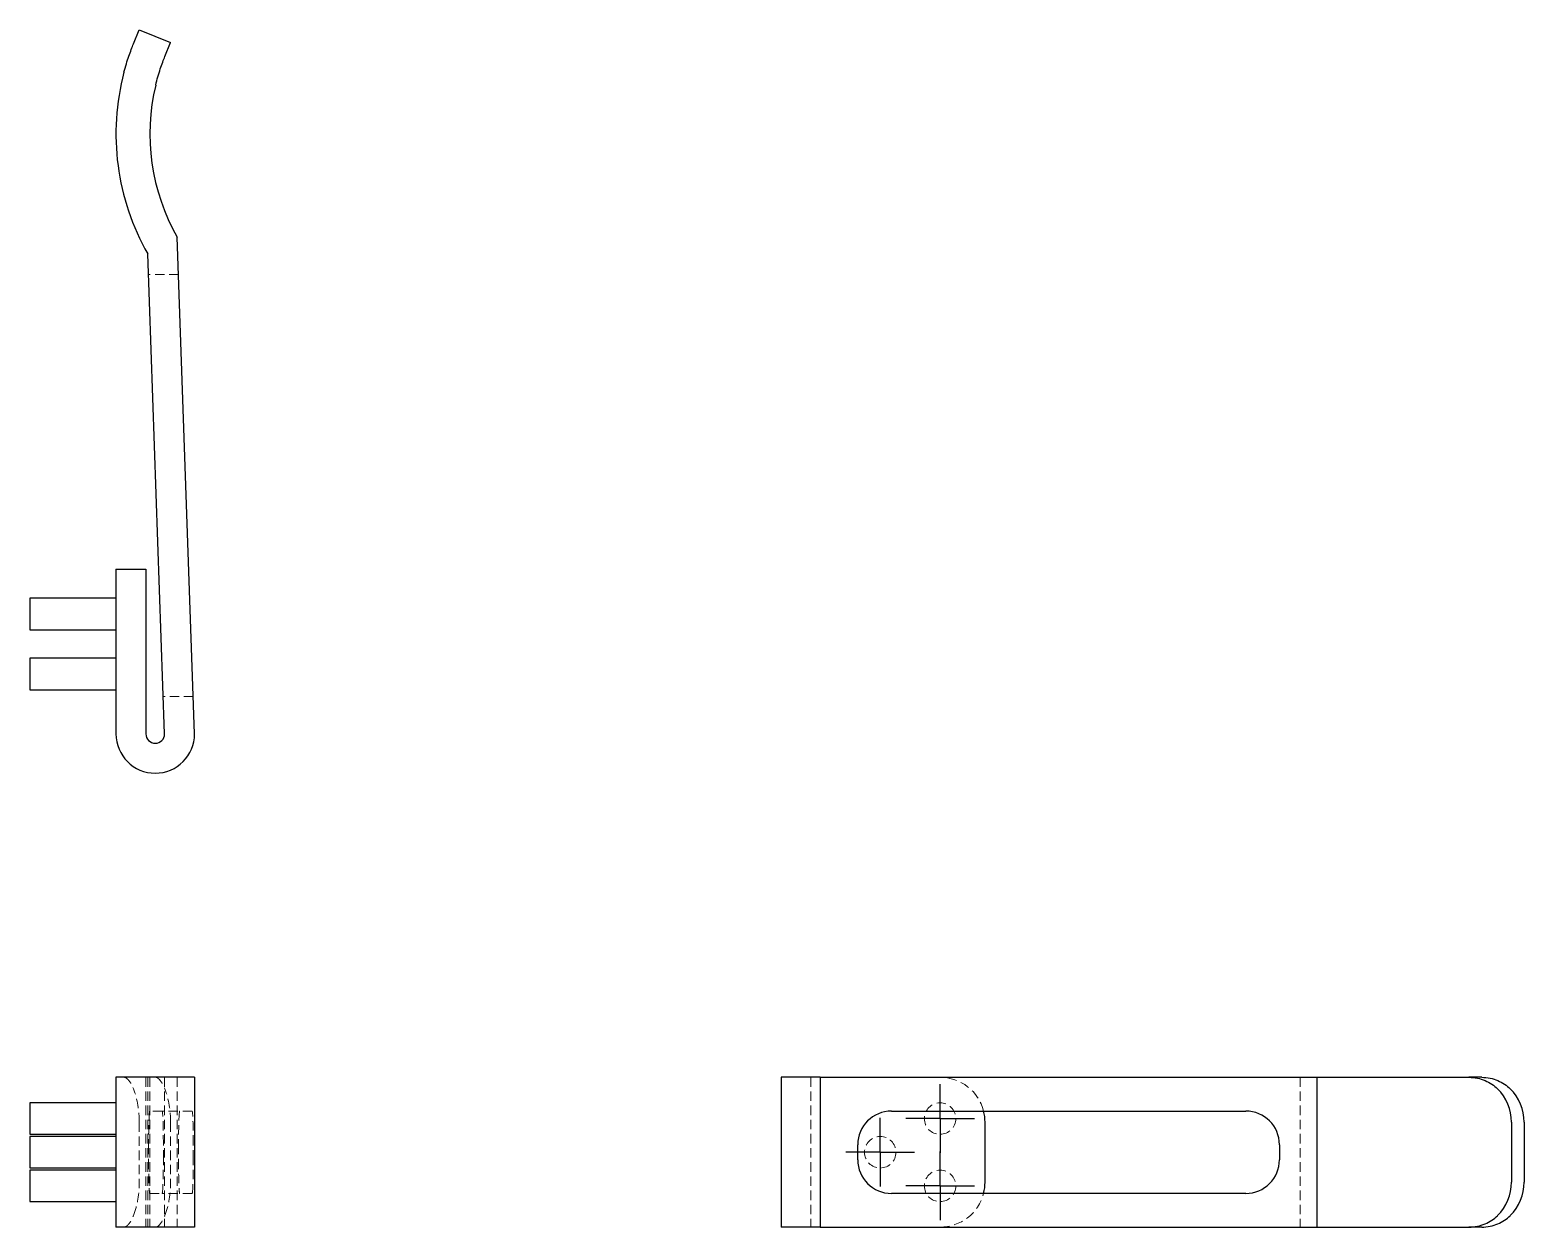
# Model space of a CAD drawing. Header units: millimetres. Extents: x 72 to 273, y 47 to 208.
import ezdxf

# ---------------------------------------------------------------- set-up
doc = ezdxf.new("R2010")
doc.units = ezdxf.units.MM
doc.linetypes.add('HIDDEN', pattern=[1.905, 1.27, -0.635])
doc.layers.add('10', color=7, linetype='Continuous')

# ---------------------------------------------------------------- blocks, each defined once
blk = doc.blocks.new('SW_CENTERMARKSYMBOL_0')
at = {"layer": '10', "color": 0}
for p, q in [((0, 2.5), (0, 4.62)), ((0, 0), (0, 2.5)), ((-2.5, 0), (-4.62, 0)), ((0, 0), (-2.5, 0)), ((0, 0), (0, -2.5)), ((0, 0), (2.5, 0)), ((2.5, 0), (4.62, 0)), ((0, -2.5), (0, -4.62))]:
    blk.add_line(p, q, dxfattribs=at)
blk = doc.blocks.new('SW_CENTERMARKSYMBOL_1')
at = {"layer": '10', "color": 0}
for p, q in [((0, 2.5), (0, 4.62)), ((0, 0), (0, 2.5)), ((-2.5, 0), (-4.62, 0)), ((0, 0), (-2.5, 0)), ((0, 0), (0, -2.5)), ((0, 0), (2.5, 0)), ((2.5, 0), (4.62, 0)), ((0, -2.5), (0, -4.62))]:
    blk.add_line(p, q, dxfattribs=at)
blk = doc.blocks.new('SW_CENTERMARKSYMBOL_2')
at = {"layer": '10', "color": 0}
for p, q in [((0, 2.5), (0, 4.62)), ((0, 0), (0, 2.5)), ((-2.5, 0), (-4.62, 0)), ((0, 0), (-2.5, 0)), ((0, 0), (0, -2.5)), ((0, 0), (2.5, 0)), ((2.5, 0), (4.62, 0)), ((0, -2.5), (0, -4.62))]:
    blk.add_line(p, q, dxfattribs=at)

msp = doc.modelspace()

# ---------------------------------------------------------------- linework, layer by layer
at = {"color": 7, "linetype": 'Continuous', "lineweight": 25}
for p, q in [((85.86, 206.13), (86.61, 208)), ((86.61, 208), (90.84, 206.3)), ((90.08, 204.43), (90.84, 206.3)), ((94.08, 113.29), (91.75, 180.12)), ((90.05, 113.29), (87.8, 177.85)), ((83.5, 135.46), (87.53, 135.46)), ((83.5, 135.46), (83.5, 129.41)), ((87.53, 135.46), (87.53, 129.41)), ((83.5, 131.53), (71.92, 131.53)), ((71.92, 131.53), (71.92, 129.41)), ((71.92, 129.41), (71.92, 127.29)), ((83.5, 129.41), (83.5, 113.29)), ((87.53, 129.41), (87.53, 113.29)), ((71.92, 127.29), (83.5, 127.29)), ((83.5, 123.47), (71.92, 123.47)), ((71.92, 123.47), (71.92, 121.35)), ((71.92, 121.35), (71.92, 119.23)), ((71.92, 119.23), (83.5, 119.23)), ((83.5, 67.08), (83.5, 46.92)), ((94.08, 67.08), (83.5, 67.08)), ((94.08, 67.08), (94.08, 46.92)), ((173, 67.08), (173, 46.92)), ((178.29, 67.08), (173, 67.08)), ((178.29, 67.08), (178.29, 46.92)), ((178.29, 67.08), (245.12, 67.08)), ((245.12, 67.08), (245.12, 46.92)), ((245.12, 67.08), (265.58, 67.08)), ((267.3, 67.08), (265.58, 67.08)), ((83.5, 63.65), (71.92, 63.65)), ((71.92, 63.65), (71.92, 59.42)), ((187.86, 62.54), (235.55, 62.54)), ((200.46, 52.97), (200.46, 61.03)), ((271.3, 61.03), (271.3, 52.97)), ((273, 61.03), (273, 52.97)), ((71.92, 59.42), (83.5, 59.42)), ((83.5, 59.12), (71.92, 59.12)), ((71.92, 59.12), (71.92, 54.88)), ((183.33, 55.99), (183.33, 58.01)), ((240.08, 58.01), (240.08, 55.99)), ((71.92, 54.88), (83.5, 54.88)), ((83.5, 54.58), (71.92, 54.58)), ((71.92, 54.58), (71.92, 50.35)), ((71.92, 50.35), (83.5, 50.35)), ((235.55, 51.46), (187.86, 51.46)), ((94.08, 46.92), (83.5, 46.92)), ((178.29, 46.92), (173, 46.92)), ((178.29, 46.92), (245.12, 46.92)), ((245.12, 46.92), (265.58, 46.92)), ((267.3, 46.92), (265.58, 46.92))]:
    msp.add_line(p, q, dxfattribs=at)
at = {"color": 7, "linetype": 'HIDDEN', "lineweight": 18}
for p, q in [((91.93, 175.08), (87.9, 175.08)), ((93.91, 118.33), (89.88, 118.33)), ((87.53, 67.08), (87.53, 46.92)), ((87.8, 67.08), (87.8, 46.92)), ((88.06, 67.08), (88.06, 46.92)), ((90.05, 67.08), (90.05, 46.92)), ((91.75, 67.08), (91.75, 46.92)), ((177.03, 67.08), (177.03, 46.92)), ((242.85, 67.08), (242.85, 46.92)), ((89.72, 62.54), (88.05, 62.54)), ((93.75, 62.54), (89.72, 62.54)), ((86.61, 61.03), (86.61, 52.97)), ((90.84, 61.03), (90.84, 52.97)), ((87.9, 58.01), (87.9, 55.99)), ((89.88, 55.99), (89.88, 58.01)), ((91.93, 58.01), (91.93, 55.99)), ((93.91, 55.99), (93.91, 58.01)), ((88.05, 51.46), (89.72, 51.46)), ((93.75, 51.46), (89.72, 51.46))]:
    msp.add_line(p, q, dxfattribs=at)
for centre in [(194.41, 61.53), (186.35, 57), (194.41, 52.47)]:
    msp.add_circle(centre, 2.12, dxfattribs=at)
at = {"color": 7, "linetype": 'Continuous', "lineweight": 25}
for centre, radius, start, end in [((115.97, 193.99), 32.47, 165.1749, 209.8037), ((115.97, 193.99), 27.91, 166.3456, 209.8037), ((88.79, 113.29), 5.29, 180, 0), ((88.79, 113.29), 1.26, 180, 0), ((265.04, 61.07), 6.26, 359.5958, 45.4595), ((266.74, 61.07), 6.26, 359.5958, 45.4595), ((187.86, 58.01), 4.53, 90, 180), ((194.41, 61.03), 6.05, 0, 14.4775), ((235.55, 58.01), 4.53, 0, 90), ((187.86, 55.99), 4.53, 180, 270), ((235.55, 55.99), 4.53, 270, 0), ((194.41, 52.97), 6.05, 345.5225, 0), ((265.04, 52.93), 6.26, 314.5405, 0.4042), ((266.74, 52.93), 6.26, 314.5405, 0.4042)]:
    msp.add_arc(centre, radius, start, end, dxfattribs=at)
at = {"color": 7, "linetype": 'HIDDEN', "lineweight": 18}
for centre, radius, start, end in [((194.41, 61.03), 6.05, 14.4775, 90), ((74.39, 61.3), 12.23, 358.7267, 20.2582), ((78.61, 61.3), 12.23, 358.7267, 20.2582), ((74.39, 52.7), 12.23, 339.7418, 1.2733), ((78.61, 52.7), 12.23, 339.7418, 1.2733), ((194.41, 52.97), 6.05, 270, 345.5225)]:
    msp.add_arc(centre, radius, start, end, dxfattribs=at)
for centre, start_param, end_param in [((88.05, 58.01), 0, 1.570796), ((89.72, 58.01), 4.712389, 6.283185), ((92.08, 58.01), 0, 1.570796), ((93.75, 58.01), 4.712389, 6.283185), ((88.05, 55.99), 1.570796, 3.141593), ((89.72, 55.99), 3.141593, 4.712389), ((92.08, 55.99), 1.570796, 3.141593), ((93.75, 55.99), 3.141593, 4.712389)]:
    msp.add_ellipse(centre, major_axis=(0, 4.53), ratio=0.034921, start_param=start_param, end_param=end_param, dxfattribs=at)
at = {"color": 7, "linetype": 'Continuous', "lineweight": 25}
for points in [[(84.58, 202.3), (84.68, 202.68), (84.79, 203.06), (85.01, 203.78), (85.13, 204.13), (85.46, 205.11), (85.67, 205.67), (85.86, 206.13)], [(88.85, 200.58), (88.94, 200.96), (89.04, 201.34), (89.25, 202.07), (89.36, 202.42), (89.68, 203.41), (89.9, 203.97), (90.08, 204.43)], [(265.58, 67.08), (265.96, 67.08), (266.34, 67.04), (267.07, 66.89), (267.42, 66.78), (268.41, 66.37), (268.97, 65.98), (269.43, 65.54)], [(267.3, 67.08), (267.68, 67.08), (268.06, 67.04), (268.78, 66.89), (269.13, 66.78), (270.11, 66.37), (270.67, 65.98), (271.13, 65.54)], [(265.58, 46.92), (265.96, 46.92), (266.34, 46.96), (267.07, 47.11), (267.42, 47.22), (268.41, 47.63), (268.97, 48.02), (269.43, 48.46)], [(267.3, 46.92), (267.68, 46.92), (268.06, 46.96), (268.78, 47.11), (269.13, 47.22), (270.11, 47.63), (270.67, 48.02), (271.13, 48.46)]]:
    msp.add_open_spline(points, degree=3, knots=[0, 0, 0, 0, 0.25, 0.25, 0.5, 0.5, 1, 1, 1, 1], dxfattribs=at)
at = {"color": 7, "linetype": 'HIDDEN', "lineweight": 18}
for points in [[(84.58, 67.08), (84.68, 67.08), (84.79, 67.04), (85.01, 66.89), (85.13, 66.78), (85.46, 66.37), (85.67, 65.98), (85.86, 65.54)], [(88.85, 67.08), (88.94, 67.08), (89.04, 67.04), (89.25, 66.89), (89.36, 66.78), (89.68, 66.37), (89.9, 65.98), (90.08, 65.54)], [(84.58, 46.92), (84.68, 46.92), (84.79, 46.96), (85.01, 47.11), (85.13, 47.22), (85.46, 47.63), (85.67, 48.02), (85.86, 48.46)], [(88.85, 46.92), (88.94, 46.92), (89.04, 46.96), (89.25, 47.11), (89.36, 47.22), (89.68, 47.63), (89.9, 48.02), (90.08, 48.46)]]:
    msp.add_open_spline(points, degree=3, knots=[0, 0, 0, 0, 0.25, 0.25, 0.5, 0.5, 1, 1, 1, 1], dxfattribs=at)

# ---------------------------------------------------------------- block references
at = {"layer": '10'}
for name, p in [('SW_CENTERMARKSYMBOL_0', (194.41, 61.53)), ('SW_CENTERMARKSYMBOL_1', (186.35, 57)), ('SW_CENTERMARKSYMBOL_2', (194.41, 52.47))]:
    msp.add_blockref(name, p, dxfattribs=at)

doc.saveas('drawing.dxf')
